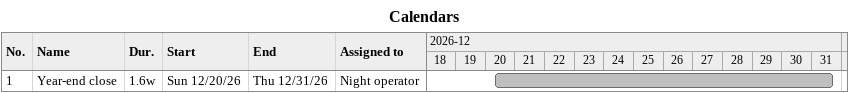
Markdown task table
Calendars

| ID | Task | Duration | Start | Finish | Resources |
|---|---|---|---|---|---|
| 1 | Year-end close | 1.6w | 2026-12-20 | 2026-12-31 | Night operator |
